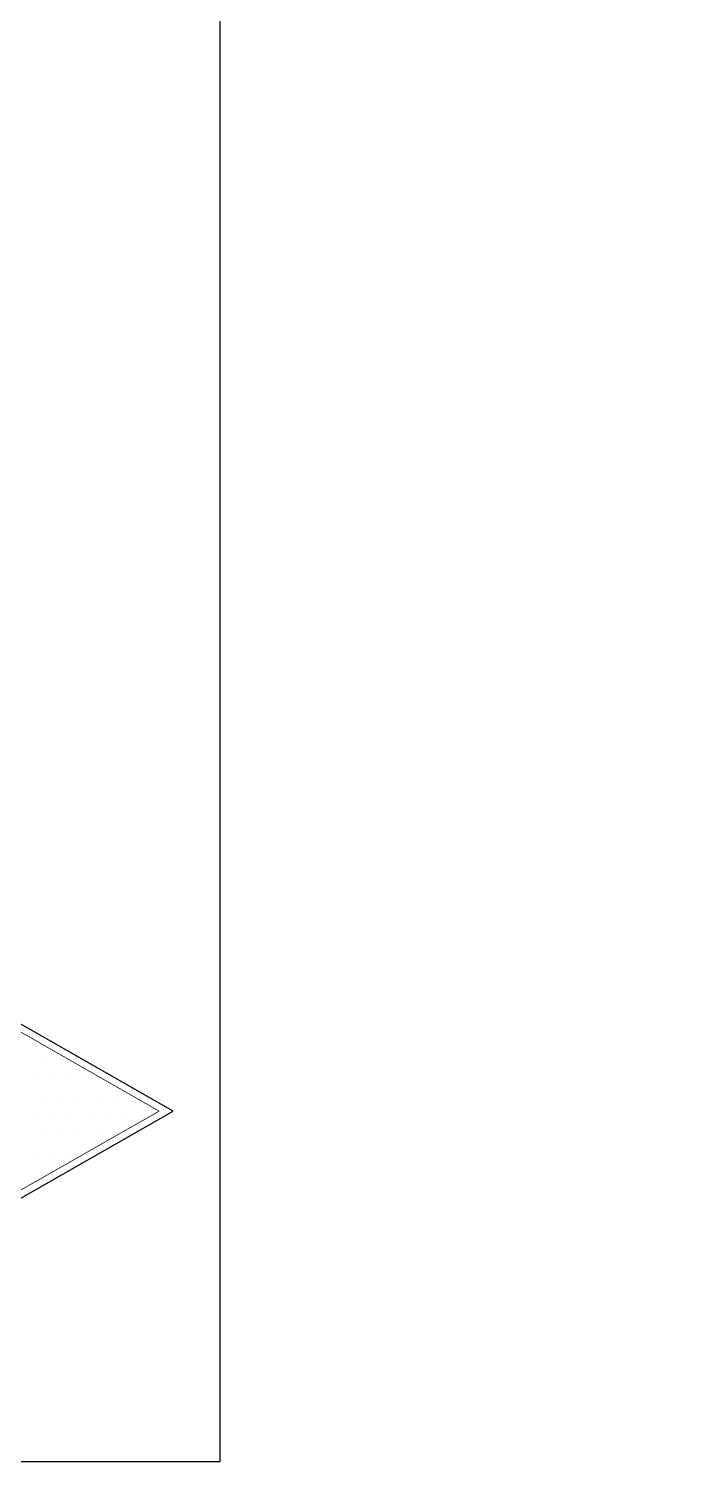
# Model space of a CAD drawing. Header units: inches. Extents: x -17.6 to 82.3, y -15.1 to 23.2.
# Drawn here: x 14.694 to 15.355, y 14.368 to 15.83 of the extents above; entities that cross this region are included whole.
import ezdxf

# ---------------------------------------------------------------- set-up
doc = ezdxf.new("R2010")
doc.units = ezdxf.units.IN
doc.header["$MEASUREMENT"] = 0
for name, color, linetype, lineweight in [('.ATI-HATCH', 7, 'Continuous', 0), ('G-ANNO-TTLB', 7, 'Continuous', 0), ('TYVEK', 7, 'Continuous', 0)]:
    doc.layers.add(name, color=color, linetype=linetype, lineweight=lineweight)

# ---------------------------------------------------------------- blocks, each defined once
blk = doc.blocks.new('Block_356')
at = {"layer": '.ATI-HATCH'}
blk.add_open_spline([(14.2353, 15.076), (14.2381, 15.0711), (14.2407, 15.0663), (14.2435, 15.0615), (14.2469, 15.0553), (14.2504, 15.049), (14.2538, 15.0429), (14.2642, 15.024), (14.2737, 15.006), (14.2817, 14.9893), (14.2842, 14.9843), (14.2864, 14.9794), (14.2885, 14.9747), (14.2912, 14.9685), (14.2936, 14.9625), (14.2957, 14.9568), (14.2967, 14.9543), (14.2975, 14.9519), (14.2982, 14.9496), (14.2999, 14.9449), (14.3011, 14.9404), (14.3019, 14.9362), (14.3068, 14.9142), (14.3018, 14.901), (14.2886, 14.895), (14.2886, 14.895), (14.2683, 14.8868), (14.2683, 14.8868), (14.2683, 14.8868), (14.6757, 14.6542), (14.6757, 14.6542), (14.6757, 14.6542), (14.8247, 14.7394), (14.8247, 14.7394), (14.8247, 14.7394), (14.2353, 15.076), (14.2353, 15.076)], degree=3, knots=[0, 0, 0, 0, 1, 1, 1, 2, 2, 2, 3, 3, 3, 4, 4, 4, 5, 5, 5, 6, 6, 6, 7, 7, 7, 8, 8, 8, 9, 9, 9, 10, 10, 10, 11, 11, 11, 12, 12, 12, 12], dxfattribs=at)
at = {"layer": '.ATI-HATCH', "color": 8, "lineweight": 0, "true_color": 0x808080}
for points in [[(14.6976, 14.8104), (14.6976, 14.8104), (14.6976, 14.8104), (14.6976, 14.8104)], [(14.707, 14.7917), (14.707, 14.7917), (14.707, 14.7917), (14.707, 14.7917)], [(14.7257, 14.7917), (14.7257, 14.7917), (14.7257, 14.7917), (14.7257, 14.7917)], [(14.6976, 14.7729), (14.6976, 14.7729), (14.6976, 14.7729), (14.6976, 14.7729)], [(14.7163, 14.7729), (14.7163, 14.7729), (14.7163, 14.7729), (14.7163, 14.7729)], [(14.7351, 14.7729), (14.7351, 14.7729), (14.7351, 14.7729), (14.7351, 14.7729)], [(14.7538, 14.7729), (14.7538, 14.7729), (14.7538, 14.7729), (14.7538, 14.7729)], [(14.707, 14.7542), (14.707, 14.7542), (14.707, 14.7542), (14.707, 14.7542)], [(14.7257, 14.7542), (14.7257, 14.7542), (14.7257, 14.7542), (14.7257, 14.7542)], [(14.7445, 14.7542), (14.7445, 14.7542), (14.7445, 14.7542), (14.7445, 14.7542)], [(14.7632, 14.7542), (14.7632, 14.7542), (14.7632, 14.7542), (14.7632, 14.7542)], [(14.782, 14.7542), (14.782, 14.7542), (14.782, 14.7542), (14.782, 14.7542)], [(14.6976, 14.7354), (14.6976, 14.7354), (14.6976, 14.7354), (14.6976, 14.7354)], [(14.7163, 14.7354), (14.7163, 14.7354), (14.7163, 14.7354), (14.7163, 14.7354)], [(14.7351, 14.7354), (14.7351, 14.7354), (14.7351, 14.7354), (14.7351, 14.7354)], [(14.7538, 14.7354), (14.7538, 14.7354), (14.7538, 14.7354), (14.7538, 14.7354)], [(14.7726, 14.7354), (14.7726, 14.7354), (14.7726, 14.7354), (14.7726, 14.7354)], [(14.7913, 14.7354), (14.7913, 14.7354), (14.7913, 14.7354), (14.7913, 14.7354)], [(14.8101, 14.7354), (14.8101, 14.7354), (14.8101, 14.7354), (14.8101, 14.7354)], [(14.707, 14.7167), (14.707, 14.7167), (14.707, 14.7167), (14.707, 14.7167)], [(14.7257, 14.7167), (14.7257, 14.7167), (14.7257, 14.7167), (14.7257, 14.7167)], [(14.7445, 14.7167), (14.7445, 14.7167), (14.7445, 14.7167), (14.7445, 14.7167)], [(14.7632, 14.7167), (14.7632, 14.7167), (14.7632, 14.7167), (14.7632, 14.7167)], [(14.782, 14.7167), (14.782, 14.7167), (14.782, 14.7167), (14.782, 14.7167)], [(14.6976, 14.6979), (14.6976, 14.6979), (14.6976, 14.6979), (14.6976, 14.6979)], [(14.7163, 14.6979), (14.7163, 14.6979), (14.7163, 14.6979), (14.7163, 14.6979)], [(14.7351, 14.6979), (14.7351, 14.6979), (14.7351, 14.6979), (14.7351, 14.6979)], [(14.707, 14.6792), (14.707, 14.6792), (14.707, 14.6792), (14.707, 14.6792)]]:
    blk.add_open_spline(points, degree=3, dxfattribs=at)

msp = doc.modelspace()

# ---------------------------------------------------------------- hatches: boundary and pattern name
at = {"layer": 'G-ANNO-TTLB', "true_color": 0xff00ff, "transparency": 33554687}
h = msp.add_hatch(color=6, dxfattribs=at)
edge = h.paths.add_edge_path()
edge.add_spline(control_points=[(24.6253, -11.0625), (24.6253, -11.0625), (-16.0625, -11.0625), (-16.0625, -11.0625), (-16.0625, -11.0625), (-16.0625, 23.0625), (-16.0625, 23.0625), (-16.0625, 23.0625), (24.6253, 23.0625), (24.6253, 23.0625), (24.6253, 23.0625), (24.6253, -11.0625), (24.6253, -11.0625)], knot_values=[0, 0, 0, 0, 1, 1, 1, 2, 2, 2, 3, 3, 3, 4, 4, 4, 4], degree=3, periodic=0)
edge = h.paths.add_edge_path()
edge.add_spline(control_points=[(-15.9375, 22.9375), (-15.9375, 22.9375), (-15.9375, -10.9375), (-15.9375, -10.9375), (-15.9375, -10.9375), (24.5003, -10.9375), (24.5003, -10.9375), (24.5003, -10.9375), (24.5003, 22.9375), (24.5003, 22.9375), (24.5003, 22.9375), (-15.9375, 22.9375), (-15.9375, 22.9375)], knot_values=[0, 0, 0, 0, 1, 1, 1, 2, 2, 2, 3, 3, 3, 4, 4, 4, 4], degree=3, periodic=0)
edge.add_line((-15.9375, 22.9375), (-15.9375, 22.9375))

# ---------------------------------------------------------------- linework, layer by layer
at = {"layer": 'G-ANNO-TTLB'}
for points in [[(24.6253, -11.0625), (24.6253, -11.0625), (-16.0625, -11.0625), (-16.0625, -11.0625), (-16.0625, -11.0625), (-16.0625, 23.0625), (-16.0625, 23.0625), (-16.0625, 23.0625), (24.6253, 23.0625), (24.6253, 23.0625), (24.6253, 23.0625), (24.6253, -11.0625), (24.6253, -11.0625)], [(-15.9375, 22.9375), (-15.9375, 22.9375), (-15.9375, -10.9375), (-15.9375, -10.9375), (-15.9375, -10.9375), (24.5003, -10.9375), (24.5003, -10.9375), (24.5003, -10.9375), (24.5003, 22.9375), (24.5003, 22.9375), (24.5003, 22.9375), (-15.9375, 22.9375), (-15.9375, 22.9375)]]:
    msp.add_open_spline(points, degree=3, knots=[0, 0, 0, 0, 1, 1, 1, 2, 2, 2, 3, 3, 3, 4, 4, 4, 4], dxfattribs=at)
at = {"layer": 'TYVEK', "color": 4, "lineweight": 25, "true_color": 0x00ffff}
for p, q in [((14.8387, 14.7394), (14.2492, 15.076)), ((14.4105, 14.4947), (14.8387, 14.7394))]:
    msp.add_line(p, q, dxfattribs=at)
at = {"layer": 'TYVEK', "color": 18, "lineweight": 25, "true_color": 0x000000}
msp.add_lwpolyline([(12.5226, 16.4346), (14.8858, 16.4346), (14.8858, 14.3861), (12.5226, 14.3861)], close=True, dxfattribs=at)

# ---------------------------------------------------------------- block references
at = {"layer": '.ATI-HATCH'}
msp.add_blockref('Block_356', (0, 0), dxfattribs=at)

doc.saveas('drawing.dxf')
